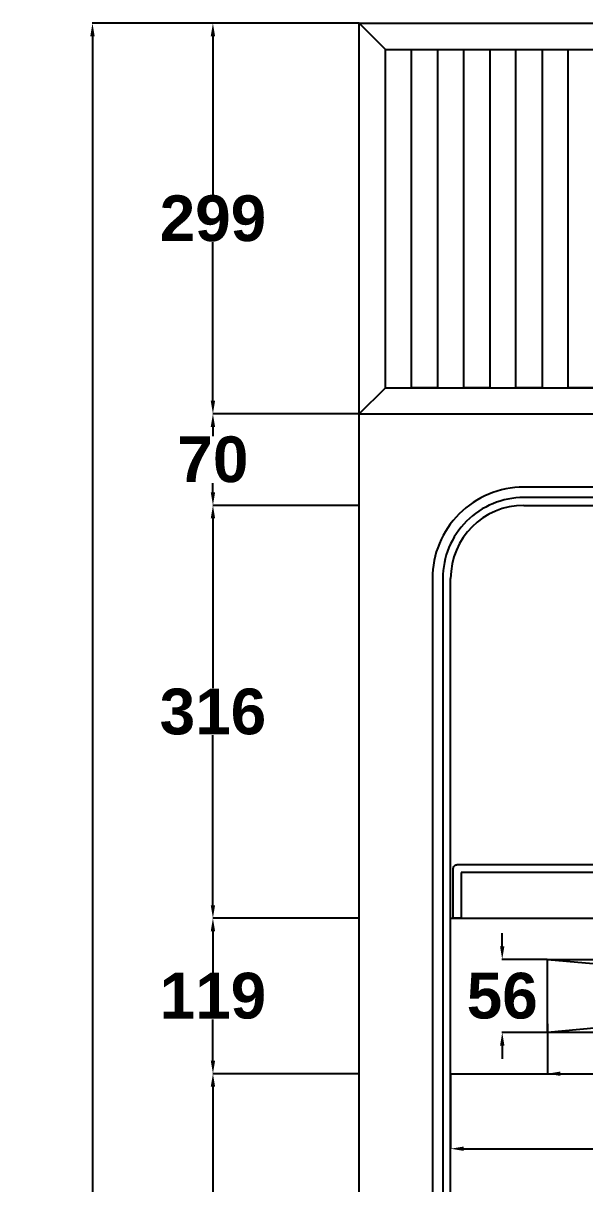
# Model space of a CAD drawing. Header units: centimetres. Extents: x 2 to 137806, y -77553 to 10.
# Drawn here: x 134767 to 135197, y -76258 to -75370 of the extents above; entities that cross this region are included whole.
import ezdxf

# ---------------------------------------------------------------- set-up
doc = ezdxf.new("R2010")
doc.units = ezdxf.units.CM
doc.header["$LTSCALE"] = 40
doc.header["$MEASUREMENT"] = 0
doc.layers.add('WALL', color=7, linetype='Continuous')
doc.styles.get("Standard").update_dxf_attribs({"font": 'arialbd.ttf'})
doc.dimstyles.get("Standard").update_dxf_attribs({"dimtxt": 35, "dimasz": 10, "dimexe": 0.18, "dimexo": 0.0625, "dimgap": 0.09, "dimtad": 0, "dimtih": 1, "dimtoh": 1, "dimdec": 0, "dimzin": 0, "dimdsep": 46, "dimtxsty": 'Standard', "dimcen": 0.09, "dimadec": 0, "dimazin": 0, "dimtfac": 1, "dimtdec": 0, "dimtofl": 0, "dimtmove": 0, "dimatfit": 3, "dimfxl": 1, "dimtolj": 1, "dimtzin": 0, "dimarcsym": 0})

# ---------------------------------------------------------------- blocks, each defined once
blk = doc.blocks.new('*D167')
at = {"layer": 'Defpoints', "color": 0, "transparency": 16777216}
for p in [(134912.09, -76173.75), (135024.05, -76173.75), (135024.05, -76489.75)]:
    blk.add_point(p, dxfattribs=at)
at = {"layer": 'WALL', "color": 0, "lineweight": -2, "transparency": 16777216}
for p, q in [((135023.99, -76173.75), (134911.91, -76173.75)), ((134912.09, -76183.75), (134912.09, -76313.79)), ((134912.09, -76479.75), (134912.09, -76349.71)), ((135023.99, -76489.75), (134911.91, -76489.75))]:
    blk.add_line(p, q, dxfattribs=at)
at = {"layer": 'WALL', "color": 0, "transparency": 16777216}
for points in [[(134910.43, -76183.75), (134913.76, -76183.75), (134912.09, -76173.75)], [(134910.43, -76479.75), (134913.76, -76479.75), (134912.09, -76489.75)]]:
    blk.add_solid(points, dxfattribs=at)
at = {"layer": 'WALL', "color": 0, "transparency": 16777216, "insert": (134912.09, -76331.75), "char_height": 35, "attachment_point": 5}
blk.add_mtext('\\A1;316', dxfattribs=at)
blk = doc.blocks.new('*D168')
at = {"layer": 'Defpoints', "color": 0, "transparency": 16777216}
for p in [(134912.09, -76054.75), (135024.05, -76054.75), (135024.05, -76173.75)]:
    blk.add_point(p, dxfattribs=at)
at = {"layer": 'WALL', "color": 0, "lineweight": -2, "transparency": 16777216}
for p, q in [((135023.99, -76054.75), (134911.91, -76054.75)), ((134912.09, -76064.75), (134912.09, -76096.28)), ((134912.09, -76163.75), (134912.09, -76132.22)), ((135023.99, -76173.75), (134911.91, -76173.75))]:
    blk.add_line(p, q, dxfattribs=at)
at = {"layer": 'WALL', "color": 0, "transparency": 16777216}
for points in [[(134910.43, -76064.75), (134913.76, -76064.75), (134912.09, -76054.75)], [(134910.43, -76163.75), (134913.76, -76163.75), (134912.09, -76173.75)]]:
    blk.add_solid(points, dxfattribs=at)
at = {"layer": 'WALL', "color": 0, "transparency": 16777216, "insert": (134912.09, -76114.25), "char_height": 35, "attachment_point": 5}
blk.add_mtext('\\A1;119', dxfattribs=at)
blk = doc.blocks.new('*D169')
at = {"layer": 'Defpoints', "color": 0, "transparency": 16777216}
for p in [(134912.09, -75738.75), (135024.05, -75738.75), (135024.05, -76054.75)]:
    blk.add_point(p, dxfattribs=at)
at = {"layer": 'WALL', "color": 0, "lineweight": -2, "transparency": 16777216}
for p, q in [((135023.99, -75738.75), (134911.91, -75738.75)), ((134912.09, -75748.75), (134912.09, -75878.79)), ((134912.09, -76044.75), (134912.09, -75914.71)), ((135023.99, -76054.75), (134911.91, -76054.75))]:
    blk.add_line(p, q, dxfattribs=at)
at = {"layer": 'WALL', "color": 0, "transparency": 16777216}
for points in [[(134910.43, -75748.75), (134913.76, -75748.75), (134912.09, -75738.75)], [(134910.43, -76044.75), (134913.76, -76044.75), (134912.09, -76054.75)]]:
    blk.add_solid(points, dxfattribs=at)
at = {"layer": 'WALL', "color": 0, "transparency": 16777216, "insert": (134912.09, -75896.75), "char_height": 35, "attachment_point": 5}
blk.add_mtext('\\A1;316', dxfattribs=at)
blk = doc.blocks.new('*D170')
at = {"layer": 'Defpoints', "color": 0, "transparency": 16777216}
for p in [(134912.09, -75668.75), (135024.05, -75668.75), (135024.05, -75738.75)]:
    blk.add_point(p, dxfattribs=at)
at = {"layer": 'WALL', "color": 0, "lineweight": -2, "transparency": 16777216}
for p, q in [((135023.99, -75668.75), (134911.91, -75668.75)), ((134912.09, -75678.75), (134912.09, -75685.79)), ((134912.09, -75728.75), (134912.09, -75721.71)), ((135023.99, -75738.75), (134911.91, -75738.75))]:
    blk.add_line(p, q, dxfattribs=at)
at = {"layer": 'WALL', "color": 0, "transparency": 16777216}
for points in [[(134910.43, -75678.75), (134913.76, -75678.75), (134912.09, -75668.75)], [(134910.43, -75728.75), (134913.76, -75728.75), (134912.09, -75738.75)]]:
    blk.add_solid(points, dxfattribs=at)
at = {"layer": 'WALL', "color": 0, "transparency": 16777216, "insert": (134912.09, -75703.75), "char_height": 35, "attachment_point": 5}
blk.add_mtext('\\A1;70', dxfattribs=at)
blk = doc.blocks.new('*D171')
at = {"layer": 'Defpoints', "color": 0, "transparency": 16777216}
for p in [(134912.09, -75369.75), (135024.05, -75369.75), (135024.05, -75668.75)]:
    blk.add_point(p, dxfattribs=at)
at = {"layer": 'WALL', "color": 0, "lineweight": -2, "transparency": 16777216}
for p, q in [((135023.99, -75369.75), (134911.91, -75369.75)), ((134912.09, -75379.75), (134912.09, -75501.28)), ((134912.09, -75658.75), (134912.09, -75537.22)), ((135023.99, -75668.75), (134911.91, -75668.75))]:
    blk.add_line(p, q, dxfattribs=at)
at = {"layer": 'WALL', "color": 0, "transparency": 16777216}
for points in [[(134910.43, -75379.75), (134913.76, -75379.75), (134912.09, -75369.75)], [(134910.43, -75658.75), (134913.76, -75658.75), (134912.09, -75668.75)]]:
    blk.add_solid(points, dxfattribs=at)
at = {"layer": 'WALL', "color": 0, "transparency": 16777216, "insert": (134912.09, -75519.25), "char_height": 35, "attachment_point": 5}
blk.add_mtext('\\A1;299', dxfattribs=at)
blk = doc.blocks.new('*D180')
at = {"layer": 'Defpoints', "color": 0, "transparency": 16777216}
for p in [(135094.05, -76173.75), (135854.05, -76173.75), (135854.05, -76231.16)]:
    blk.add_point(p, dxfattribs=at)
at = {"layer": 'WALL', "color": 0, "lineweight": -2, "transparency": 16777216}
for p, q in [((135094.05, -76173.81), (135094.05, -76231.34)), ((135854.05, -76173.81), (135854.05, -76231.34)), ((135104.05, -76231.16), (135435.42, -76231.16)), ((135844.05, -76231.16), (135512.69, -76231.16))]:
    blk.add_line(p, q, dxfattribs=at)
at = {"layer": 'WALL', "color": 0, "transparency": 16777216}
for points in [[(135104.05, -76229.49), (135104.05, -76232.83), (135094.05, -76231.16)], [(135844.05, -76229.49), (135844.05, -76232.83), (135854.05, -76231.16)]]:
    blk.add_solid(points, dxfattribs=at)
at = {"layer": 'WALL', "color": 0, "transparency": 16777216, "insert": (135474.05, -76231.16), "char_height": 35, "attachment_point": 5}
blk.add_mtext('\\A1;760', dxfattribs=at)
blk = doc.blocks.new('*D182')
at = {"layer": 'Defpoints', "color": 0, "transparency": 16777216}
for p in [(135168.05, -76135.5), (135780.05, -76142.25), (135780.05, -76173.75)]:
    blk.add_point(p, dxfattribs=at)
at = {"layer": 'WALL', "color": 0, "lineweight": -2, "transparency": 16777216}
for p, q in [((135168.05, -76135.56), (135168.05, -76173.93)), ((135780.05, -76142.31), (135780.05, -76173.93)), ((135178.05, -76173.75), (135435.44, -76173.75)), ((135770.05, -76173.75), (135512.67, -76173.75))]:
    blk.add_line(p, q, dxfattribs=at)
at = {"layer": 'WALL', "color": 0, "transparency": 16777216}
for points in [[(135178.05, -76172.09), (135178.05, -76175.42), (135168.05, -76173.75)], [(135770.05, -76172.09), (135770.05, -76175.42), (135780.05, -76173.75)]]:
    blk.add_solid(points, dxfattribs=at)
at = {"layer": 'WALL', "color": 0, "transparency": 16777216, "insert": (135474.05, -76173.75), "char_height": 35, "attachment_point": 5}
blk.add_mtext('\\A1;612', dxfattribs=at)
blk = doc.blocks.new('*D183')
at = {"layer": 'Defpoints', "color": 0, "transparency": 16777216}
for p in [(135133.52, -76086.25), (135168.05, -76086.25), (135168.05, -76142.25)]:
    blk.add_point(p, dxfattribs=at)
at = {"layer": 'WALL', "color": 0, "lineweight": -2, "transparency": 16777216}
for p, q in [((135133.52, -76076.25), (135133.52, -76066.25)), ((135167.99, -76086.25), (135133.34, -76086.25)), ((135167.99, -76142.25), (135133.34, -76142.25)), ((135133.52, -76152.25), (135133.52, -76162.25))]:
    blk.add_line(p, q, dxfattribs=at)
at = {"layer": 'WALL', "color": 0, "transparency": 16777216}
for points in [[(135131.86, -76076.25), (135135.19, -76076.25), (135133.52, -76086.25)], [(135131.86, -76152.25), (135135.19, -76152.25), (135133.52, -76142.25)]]:
    blk.add_solid(points, dxfattribs=at)
at = {"layer": 'WALL', "color": 0, "transparency": 16777216, "insert": (135133.52, -76114.25), "char_height": 35, "attachment_point": 5}
blk.add_mtext('\\A1;56', dxfattribs=at)
blk = doc.blocks.new('*D186')
at = {"layer": 'Defpoints', "color": 0, "transparency": 16777216}
for p in [(134819.89, -75369.75), (135024.05, -75369.75), (135024.05, -77429.75)]:
    blk.add_point(p, dxfattribs=at)
at = {"layer": 'WALL', "color": 0, "lineweight": -2, "transparency": 16777216}
for p, q in [((135023.99, -75369.75), (134819.71, -75369.75)), ((134819.89, -75379.75), (134819.89, -76381.79)), ((134819.89, -77419.75), (134819.89, -76417.71)), ((135023.99, -77429.75), (134819.71, -77429.75))]:
    blk.add_line(p, q, dxfattribs=at)
at = {"layer": 'WALL', "color": 0, "transparency": 16777216}
for points in [[(134818.22, -75379.75), (134821.55, -75379.75), (134819.89, -75369.75)], [(134818.22, -77419.75), (134821.55, -77419.75), (134819.89, -77429.75)]]:
    blk.add_solid(points, dxfattribs=at)
at = {"layer": 'WALL', "color": 0, "transparency": 16777216, "insert": (134819.89, -76399.75), "char_height": 35, "attachment_point": 5}
blk.add_mtext('\\A1;2060', dxfattribs=at)

msp = doc.modelspace()

# ---------------------------------------------------------------- linework, layer by layer
at = {"layer": 'WALL'}
for p, q in [((135024.05, -77429.75), (135024.05, -75369.75)), ((135024.05, -75369.75), (135924.05, -75369.75)), ((135024.05, -75369.75), (135044.05, -75389.75)), ((135044.05, -75389.75), (135904.05, -75389.75)), ((135044.05, -75648.75), (135044.05, -75389.75)), ((135024.05, -75668.75), (135044.05, -75648.75)), ((135044.05, -75648.75), (135904.05, -75648.75)), ((135024.05, -75668.75), (135924.05, -75668.75)), ((135150.05, -75738.75), (135798.05, -75738.75)), ((135094.05, -77303.75), (135094.05, -75794.75)), ((135094.05, -76054.75), (135854.05, -76054.75)), ((135094.05, -76173.75), (135854.05, -76173.75))]:
    msp.add_line(p, q, dxfattribs=at)
at = {"layer": 'WALL', "color": 4}
for p, q in [((135168.05, -76086.25), (135780.05, -76142.25)), ((135780.05, -76086.25), (135168.05, -76142.25))]:
    msp.add_line(p, q, dxfattribs=at)
at = {"layer": 'WALL', "color": 252, "true_color": 0x939598}
for points in [[(135064.05, -75389.75), (135084.05, -75389.75), (135084.05, -75648.75), (135064.05, -75648.75)], [(135104.05, -75389.75), (135124.05, -75389.75), (135124.05, -75648.75), (135104.05, -75648.75)], [(135144.05, -75389.75), (135164.05, -75389.75), (135164.05, -75648.75), (135144.05, -75648.75)]]:
    msp.add_lwpolyline(points, close=True, dxfattribs=at)
msp.add_lwpolyline([(135204.05, -75510.28), (135204.05, -75648.75), (135184.05, -75648.75), (135184.05, -75389.75), (135204.05, -75389.75), (135204.05, -75507.97)], dxfattribs=at)
at = {"layer": 'WALL', "color": 2}
for points in [[(135150.05, -77373.75), (135798.05, -77373.75, 0.414214), (135868.05, -77303.75), (135868.05, -75794.75, 0.414214), (135798.05, -75724.75), (135150.05, -75724.75, 0.414214), (135080.05, -75794.75), (135080.05, -77303.75, 0.414214)], [(135150.05, -77365.75), (135798.05, -77365.75, 0.414214), (135860.05, -77303.75), (135860.05, -75794.75, 0.414214), (135798.05, -75732.75), (135150.05, -75732.75, 0.414214), (135088.05, -75794.75), (135088.05, -77303.75, 0.414214)]]:
    msp.add_lwpolyline(points, format="xyb", close=True, dxfattribs=at)
at = {"layer": 'WALL', "color": 30, "true_color": 0xf8991e}
msp.add_lwpolyline([(135102.05, -76019.75), (135102.05, -76054.75), (135096.05, -76054.75), (135096.05, -76016.75, -0.414214), (135099.05, -76013.75), (135849.05, -76013.75, -0.414214), (135852.05, -76016.75), (135852.05, -76054.75), (135846.05, -76054.75), (135846.05, -76019.75)], format="xyb", close=True, dxfattribs=at)
at = {"layer": 'WALL', "color": 4}
msp.add_lwpolyline([(135168.05, -76086.25), (135780.05, -76086.25), (135780.05, -76142.25), (135168.05, -76142.25)], close=True, dxfattribs=at)
at = {"layer": 'WALL'}
msp.add_arc((135150.05, -75794.75), 56, 90, 180, dxfattribs=at)

# ---------------------------------------------------------------- dimensions: what is measured, and where the dimension line sits
at = {"layer": 'WALL', "color": 1}
for base, p1, p2, picture, middle in [((134819.89, -75369.75), (135024.05, -77429.75), (135024.05, -75369.75), '*D186', (134819.89, -76399.75)), ((134912.09, -75369.75), (135024.05, -75668.75), (135024.05, -75369.75), '*D171', (134912.09, -75519.25)), ((134912.09, -75668.75), (135024.05, -75738.75), (135024.05, -75668.75), '*D170', (134912.09, -75703.75)), ((134912.09, -75738.75), (135024.05, -76054.75), (135024.05, -75738.75), '*D169', (134912.09, -75896.75)), ((134912.09, -76054.75), (135024.05, -76173.75), (135024.05, -76054.75), '*D168', (134912.09, -76114.25)), ((135133.52, -76086.25), (135168.05, -76142.25), (135168.05, -76086.25), '*D183', (135133.52, -76114.25)), ((134912.09, -76173.75), (135024.05, -76489.75), (135024.05, -76173.75), '*D167', (134912.09, -76331.75))]:
    dim = msp.add_linear_dim(base=base, p1=p1, p2=p2, angle=90, dimstyle='Standard', dxfattribs=at)
    dim.commit()
    dim.dimension.update_dxf_attribs({"geometry": picture, "text_midpoint": middle})
for base, p1, p2, picture, middle in [((135780.05, -76173.75), (135168.05, -76135.5), (135780.05, -76142.25), '*D182', (135474.05, -76173.75)), ((135854.05, -76231.16), (135094.05, -76173.75), (135854.05, -76173.75), '*D180', (135474.05, -76231.16))]:
    dim = msp.add_linear_dim(base=base, p1=p1, p2=p2, dimstyle='Standard', dxfattribs=at)
    dim.commit()
    dim.dimension.update_dxf_attribs({"geometry": picture, "text_midpoint": middle})

doc.saveas('drawing.dxf')
